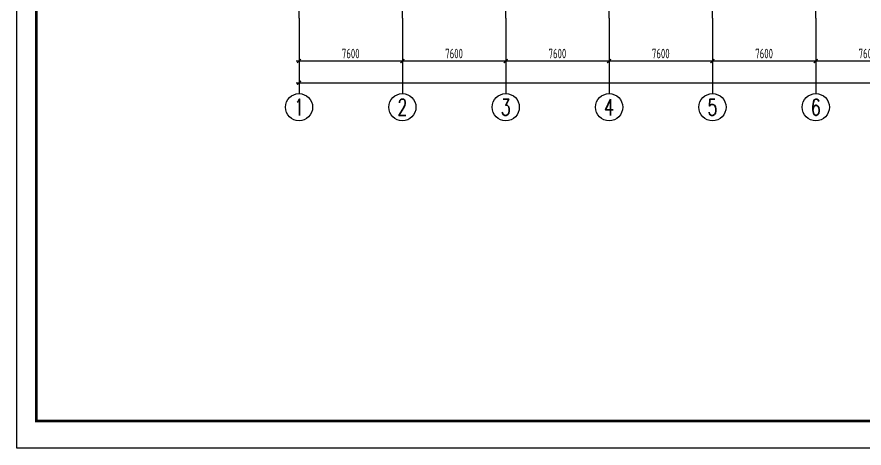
# Model space of a CAD drawing. Extents: x -3102990 to -851544, y -5293060 to -2540151.
# Drawn here: x -2124568 to -2093422, y -2672902 to -2657044 of the extents above; entities that cross this region are included whole.
import ezdxf
from ezdxf.enums import TextEntityAlignment as Align

# ---------------------------------------------------------------- set-up
doc = ezdxf.new("R2010")
doc.units = 0
doc.header["$LTSCALE"] = 1000
doc.header["$PDMODE"] = 1
doc.linetypes.add('DOTE', pattern=[2.42, 2, -0.2, 0.02, -0.2])
doc.layers.get('0').update_dxf_attribs({"linetype": 'CONTINUOUS'})
doc.layers.get('Defpoints').update_dxf_attribs({"linetype": 'CONTINUOUS'})
for name, color, linetype in [('AXIS', 253, 'DOTE'), ('DIM', 3, 'CONTINUOUS'), ('NUM', 7, 'CONTINUOUS'), ('PUB_TITLE', 4, 'CONTINUOUS')]:
    doc.layers.add(name, color=color, linetype=linetype)
doc.layers.add('yichutu', color=7, linetype='CONTINUOUS', true_color=0xffffff, plot=False)
doc.styles.add('TSSD_Axis', font='Complex.shx', dxfattribs={"width": 0.7, "bigfont": 'hztxt.shx'})
doc.styles.add('TSSD_Dimension', font='tssdeng.shx', dxfattribs={"width": 0.7, "bigfont": 'Hztxt.shx'})
doc.dimstyles.new('TSSD_200_100', dxfattribs={"dimtxt": 350, "dimasz": 100, "dimexe": 100, "dimexo": 250, "dimgap": 100, "dimtad": 1, "dimdec": 0, "dimlfac": 2, "dimzin": 0, "dimdsep": 46, "dimtxsty": 'TSSD_Dimension', "dimblk": 'ARCHTICK', "dimcen": 0, "dimdle": 100, "dimclrt": 7, "dimadec": 0, "dimazin": 0, "dimtfac": 1, "dimtdec": 0, "dimtix": 1, "dimtmove": 2, "dimatfit": 3, "dimfxl": 1, "dimtolj": 1, "dimtzin": 0, "dimarcsym": 0})

# ---------------------------------------------------------------- blocks, each defined once
blk = doc.blocks.new('ts_axno')
at = {"color": 0, "linetype": 'ByBlock', "lineweight": -2}
blk.add_circle((0, 0), 0.5, dxfattribs=at)
at = {"color": 0, "linetype": 'ByBlock', "lineweight": -2, "style": 'TSSD_Axis', "width": 0.7}
blk.add_attdef('A', text='', height=0.6, dxfattribs=at).set_placement((0, 0), align=Align.MIDDLE_CENTER)
blk = doc.blocks.new('_ArchTick')
at = {"color": 0, "const_width": 0.5}
blk.add_lwpolyline([(-0.71, -0.71), (0.71, 0.71)], dxfattribs=at)
blk = doc.blocks.new('*D909')
at = {"layer": 'Defpoints', "color": 0, "ltscale": 1.5}
for p in [(-2095197, -2657090), (-2091397, -2657090), (-2095197, -2658665)]:
    blk.add_point(p, dxfattribs=at)
at = {"layer": 'DIM', "color": 0, "lineweight": -2, "ltscale": 1.5}
for p, q in [((-2095197, -2657340), (-2095197, -2658765)), ((-2091397, -2657340), (-2091397, -2658765)), ((-2091297, -2658665), (-2095297, -2658665))]:
    blk.add_line(p, q, dxfattribs=at)
at = {"layer": 'DIM', "color": 0, "lineweight": -2, "ltscale": 1.5, "xscale": 100, "yscale": 100, "zscale": 100, "rotation": 180}
blk.add_blockref('_ArchTick', (-2095197, -2658665), dxfattribs=at)
at = {"layer": 'DIM', "color": 0, "lineweight": -2, "ltscale": 1.5, "xscale": 100, "yscale": 100, "zscale": 100}
blk.add_blockref('_ArchTick', (-2091397, -2658665), dxfattribs=at)
at = {"layer": 'DIM', "color": 7, "ltscale": 1.5, "insert": (-2093297, -2658390), "char_height": 350, "attachment_point": 5, "style": 'TSSD_Dimension'}
blk.add_mtext('\\A1;7600', dxfattribs=at)
blk = doc.blocks.new('*D910')
at = {"layer": 'Defpoints', "color": 0, "ltscale": 1.5}
for p in [(-2098997, -2657090), (-2095197, -2657090), (-2098997, -2658665)]:
    blk.add_point(p, dxfattribs=at)
at = {"layer": 'DIM', "color": 0, "lineweight": -2, "ltscale": 1.5}
for p, q in [((-2098997, -2657340), (-2098997, -2658765)), ((-2095197, -2657340), (-2095197, -2658765)), ((-2095097, -2658665), (-2099097, -2658665))]:
    blk.add_line(p, q, dxfattribs=at)
at = {"layer": 'DIM', "color": 0, "lineweight": -2, "ltscale": 1.5, "xscale": 100, "yscale": 100, "zscale": 100, "rotation": 180}
blk.add_blockref('_ArchTick', (-2098997, -2658665), dxfattribs=at)
at = {"layer": 'DIM', "color": 0, "lineweight": -2, "ltscale": 1.5, "xscale": 100, "yscale": 100, "zscale": 100}
blk.add_blockref('_ArchTick', (-2095197, -2658665), dxfattribs=at)
at = {"layer": 'DIM', "color": 7, "ltscale": 1.5, "insert": (-2097097, -2658390), "char_height": 350, "attachment_point": 5, "style": 'TSSD_Dimension'}
blk.add_mtext('\\A1;7600', dxfattribs=at)
blk = doc.blocks.new('*D911')
at = {"layer": 'Defpoints', "color": 0, "ltscale": 1.5}
for p in [(-2102797, -2657090), (-2098997, -2657090), (-2102797, -2658665)]:
    blk.add_point(p, dxfattribs=at)
at = {"layer": 'DIM', "color": 0, "lineweight": -2, "ltscale": 1.5}
for p, q in [((-2102797, -2657340), (-2102797, -2658765)), ((-2098997, -2657340), (-2098997, -2658765)), ((-2098897, -2658665), (-2102897, -2658665))]:
    blk.add_line(p, q, dxfattribs=at)
at = {"layer": 'DIM', "color": 0, "lineweight": -2, "ltscale": 1.5, "xscale": 100, "yscale": 100, "zscale": 100, "rotation": 180}
blk.add_blockref('_ArchTick', (-2102797, -2658665), dxfattribs=at)
at = {"layer": 'DIM', "color": 0, "lineweight": -2, "ltscale": 1.5, "xscale": 100, "yscale": 100, "zscale": 100}
blk.add_blockref('_ArchTick', (-2098997, -2658665), dxfattribs=at)
at = {"layer": 'DIM', "color": 7, "ltscale": 1.5, "insert": (-2100897, -2658390), "char_height": 350, "attachment_point": 5, "style": 'TSSD_Dimension'}
blk.add_mtext('\\A1;7600', dxfattribs=at)
blk = doc.blocks.new('*D912')
at = {"layer": 'Defpoints', "color": 0, "ltscale": 1.5}
for p in [(-2106597, -2657090), (-2102797, -2657090), (-2106597, -2658665)]:
    blk.add_point(p, dxfattribs=at)
at = {"layer": 'DIM', "color": 0, "lineweight": -2, "ltscale": 1.5}
for p, q in [((-2106597, -2657340), (-2106597, -2658765)), ((-2102797, -2657340), (-2102797, -2658765)), ((-2102697, -2658665), (-2106697, -2658665))]:
    blk.add_line(p, q, dxfattribs=at)
at = {"layer": 'DIM', "color": 0, "lineweight": -2, "ltscale": 1.5, "xscale": 100, "yscale": 100, "zscale": 100, "rotation": 180}
blk.add_blockref('_ArchTick', (-2106597, -2658665), dxfattribs=at)
at = {"layer": 'DIM', "color": 0, "lineweight": -2, "ltscale": 1.5, "xscale": 100, "yscale": 100, "zscale": 100}
blk.add_blockref('_ArchTick', (-2102797, -2658665), dxfattribs=at)
at = {"layer": 'DIM', "color": 7, "ltscale": 1.5, "insert": (-2104697, -2658390), "char_height": 350, "attachment_point": 5, "style": 'TSSD_Dimension'}
blk.add_mtext('\\A1;7600', dxfattribs=at)
blk = doc.blocks.new('*D913')
at = {"layer": 'Defpoints', "color": 0, "ltscale": 1.5}
for p in [(-2110397, -2657090), (-2106597, -2657090), (-2110397, -2658665)]:
    blk.add_point(p, dxfattribs=at)
at = {"layer": 'DIM', "color": 0, "lineweight": -2, "ltscale": 1.5}
for p, q in [((-2110397, -2657340), (-2110397, -2658765)), ((-2106597, -2657340), (-2106597, -2658765)), ((-2106497, -2658665), (-2110497, -2658665))]:
    blk.add_line(p, q, dxfattribs=at)
at = {"layer": 'DIM', "color": 0, "lineweight": -2, "ltscale": 1.5, "xscale": 100, "yscale": 100, "zscale": 100, "rotation": 180}
blk.add_blockref('_ArchTick', (-2110397, -2658665), dxfattribs=at)
at = {"layer": 'DIM', "color": 0, "lineweight": -2, "ltscale": 1.5, "xscale": 100, "yscale": 100, "zscale": 100}
blk.add_blockref('_ArchTick', (-2106597, -2658665), dxfattribs=at)
at = {"layer": 'DIM', "color": 7, "ltscale": 1.5, "insert": (-2108497, -2658390), "char_height": 350, "attachment_point": 5, "style": 'TSSD_Dimension'}
blk.add_mtext('\\A1;7600', dxfattribs=at)
blk = doc.blocks.new('*D914')
at = {"layer": 'Defpoints', "color": 0, "ltscale": 1.5}
for p in [(-2114197, -2657090), (-2110397, -2657090), (-2114197, -2658665)]:
    blk.add_point(p, dxfattribs=at)
at = {"layer": 'DIM', "color": 0, "lineweight": -2, "ltscale": 1.5}
for p, q in [((-2114197, -2657340), (-2114197, -2658765)), ((-2110397, -2657340), (-2110397, -2658765)), ((-2110297, -2658665), (-2114297, -2658665))]:
    blk.add_line(p, q, dxfattribs=at)
at = {"layer": 'DIM', "color": 0, "lineweight": -2, "ltscale": 1.5, "xscale": 100, "yscale": 100, "zscale": 100, "rotation": 180}
blk.add_blockref('_ArchTick', (-2114197, -2658665), dxfattribs=at)
at = {"layer": 'DIM', "color": 0, "lineweight": -2, "ltscale": 1.5, "xscale": 100, "yscale": 100, "zscale": 100}
blk.add_blockref('_ArchTick', (-2110397, -2658665), dxfattribs=at)
at = {"layer": 'DIM', "color": 7, "ltscale": 1.5, "insert": (-2112297, -2658390), "char_height": 350, "attachment_point": 5, "style": 'TSSD_Dimension'}
blk.add_mtext('\\A1;7600', dxfattribs=at)
blk = doc.blocks.new('*D915')
at = {"layer": 'Defpoints', "color": 0, "ltscale": 1.5}
for p in [(-2114197, -2657090), (-2038197, -2657090), (-2038197, -2659465)]:
    blk.add_point(p, dxfattribs=at)
at = {"layer": 'DIM', "color": 0, "lineweight": -2, "ltscale": 1.5}
for p, q in [((-2114197, -2657340), (-2114197, -2659565)), ((-2038197, -2657340), (-2038197, -2659565)), ((-2114297, -2659465), (-2038097, -2659465))]:
    blk.add_line(p, q, dxfattribs=at)
at = {"layer": 'DIM', "color": 0, "lineweight": -2, "ltscale": 1.5, "xscale": 100, "yscale": 100, "zscale": 100, "rotation": 180}
blk.add_blockref('_ArchTick', (-2114197, -2659465), dxfattribs=at)
at = {"layer": 'DIM', "color": 0, "lineweight": -2, "ltscale": 1.5, "xscale": 100, "yscale": 100, "zscale": 100}
blk.add_blockref('_ArchTick', (-2038197, -2659465), dxfattribs=at)
at = {"layer": 'DIM', "color": 7, "ltscale": 1.5, "insert": (-2076197, -2659190), "char_height": 350, "attachment_point": 5, "style": 'TSSD_Dimension'}
blk.add_mtext('\\A1;152000', dxfattribs=at)
blk = doc.blocks.new('A$C16496DF1')
at = {"layer": 'PUB_TITLE'}
blk.add_lwpolyline([(0, 0), (0, 42000), (104100, 42000), (104100, 0)], close=True, dxfattribs=at)
at = {"layer": 'PUB_TITLE', "const_width": 100}
blk.add_lwpolyline([(103100, 1000), (103100, 41000), (713, 41000), (713, 1000), (103100, 1000)], dxfattribs=at)
blk = doc.blocks.new('yct-1041-420-104100-42000-100-2006.0')
at = {"layer": 'yichutu', "color": 7, "true_color": 0xffffff}
blk.add_lwpolyline([(0, 0), (0, 42000), (104100, 42000), (104100, 0)], close=True, dxfattribs=at)

msp = doc.modelspace()

# ---------------------------------------------------------------- linework, layer by layer
at = {"layer": 'AXIS', "ltscale": 1.5}
for p, q in [((-2114196.76, -2657090.5), (-2114196.76, -2640340.5)), ((-2110396.76, -2657090.5), (-2110396.76, -2640340.5)), ((-2106596.76, -2657090.5), (-2106596.76, -2640340.5)), ((-2102796.76, -2657090.5), (-2102796.76, -2640340.5)), ((-2098996.76, -2657090.5), (-2098996.76, -2640340.5)), ((-2095196.76, -2657090.5), (-2095196.76, -2640340.5))]:
    msp.add_line(p, q, dxfattribs=at)
at = {"layer": 'NUM', "ltscale": 1.5}
for p, q in [((-2114196.76, -2657090.5), (-2114196.76, -2659865.5)), ((-2110396.76, -2657090.5), (-2110396.76, -2659865.5)), ((-2106596.76, -2657090.5), (-2106596.76, -2659865.5)), ((-2102796.76, -2657090.5), (-2102796.76, -2659865.5)), ((-2098996.76, -2657090.5), (-2098996.76, -2659865.5)), ((-2095196.76, -2657090.5), (-2095196.76, -2659865.5))]:
    msp.add_line(p, q, dxfattribs=at)

# ---------------------------------------------------------------- block references
at = {"ltscale": 1.5}
msp.add_blockref('A$C16496DF1', (-2124567.88, -2672902.4), dxfattribs=at)
at = {"layer": 'NUM'}
ref = msp.add_blockref('ts_axno', (-2114196.76, -2660365.5), dxfattribs=dict(at, xscale=1000, yscale=1000, zscale=1000))
ref.add_attrib('1', '1', dxfattribs={"height": 600, "style": 'TSSD_Axis', "width": 0.7}).set_placement((-2114196.76, -2660365.5), align=Align.MIDDLE_CENTER)
ref = msp.add_blockref('ts_axno', (-2110396.76, -2660365.5), dxfattribs=dict(at, xscale=1000, yscale=1000, zscale=1000))
ref.add_attrib('2', '2', dxfattribs={"height": 600, "style": 'TSSD_Axis', "width": 0.7}).set_placement((-2110396.76, -2660365.5), align=Align.MIDDLE_CENTER)
ref = msp.add_blockref('ts_axno', (-2106596.76, -2660365.5), dxfattribs=dict(at, xscale=1000, yscale=1000, zscale=1000))
ref.add_attrib('3', '3', dxfattribs={"height": 600, "style": 'TSSD_Axis', "width": 0.7}).set_placement((-2106596.76, -2660365.5), align=Align.MIDDLE_CENTER)
ref = msp.add_blockref('ts_axno', (-2102796.76, -2660365.5), dxfattribs=dict(at, xscale=1000, yscale=1000, zscale=1000))
ref.add_attrib('4', '4', dxfattribs={"height": 600, "style": 'TSSD_Axis', "width": 0.7}).set_placement((-2102796.76, -2660365.5), align=Align.MIDDLE_CENTER)
ref = msp.add_blockref('ts_axno', (-2098996.76, -2660365.5), dxfattribs=dict(at, xscale=1000, yscale=1000, zscale=1000))
ref.add_attrib('5', '5', dxfattribs={"height": 600, "style": 'TSSD_Axis', "width": 0.7}).set_placement((-2098996.76, -2660365.5), align=Align.MIDDLE_CENTER)
ref = msp.add_blockref('ts_axno', (-2095196.76, -2660365.5), dxfattribs=dict(at, xscale=1000, yscale=1000, zscale=1000))
ref.add_attrib('6', '6', dxfattribs={"height": 600, "style": 'TSSD_Axis', "width": 0.7}).set_placement((-2095196.76, -2660365.5), align=Align.MIDDLE_CENTER)
at = {"layer": 'yichutu'}
msp.add_blockref('yct-1041-420-104100-42000-100-2006.0', (-2124567.87, -2672902.4), dxfattribs=at)

# ---------------------------------------------------------------- dimensions: what is measured, and where the dimension line sits
at = {"layer": 'DIM', "ltscale": 1.5}
for base, p1, p2, picture, middle in [((-2114196.76, -2658665.5), (-2110396.76, -2657090.5), (-2114196.76, -2657090.5), '*D914', (-2112296.76, -2658390.5)), ((-2038196.76, -2659465.5), (-2114196.76, -2657090.5), (-2038196.76, -2657090.5), '*D915', (-2076196.76, -2659190.5)), ((-2110396.76, -2658665.5), (-2106596.76, -2657090.5), (-2110396.76, -2657090.5), '*D913', (-2108496.76, -2658390.5)), ((-2106596.76, -2658665.5), (-2102796.76, -2657090.5), (-2106596.76, -2657090.5), '*D912', (-2104696.76, -2658390.5)), ((-2102796.76, -2658665.5), (-2098996.76, -2657090.5), (-2102796.76, -2657090.5), '*D911', (-2100896.76, -2658390.5)), ((-2098996.76, -2658665.5), (-2095196.76, -2657090.5), (-2098996.76, -2657090.5), '*D910', (-2097096.76, -2658390.5)), ((-2095196.76, -2658665.5), (-2091396.76, -2657090.5), (-2095196.76, -2657090.5), '*D909', (-2093296.76, -2658390.5))]:
    dim = msp.add_linear_dim(base=base, p1=p1, p2=p2, angle=180, dimstyle='TSSD_200_100', dxfattribs=at)
    dim.commit()
    dim.dimension.update_dxf_attribs({"geometry": picture, "text_midpoint": middle})

doc.saveas('drawing.dxf')
